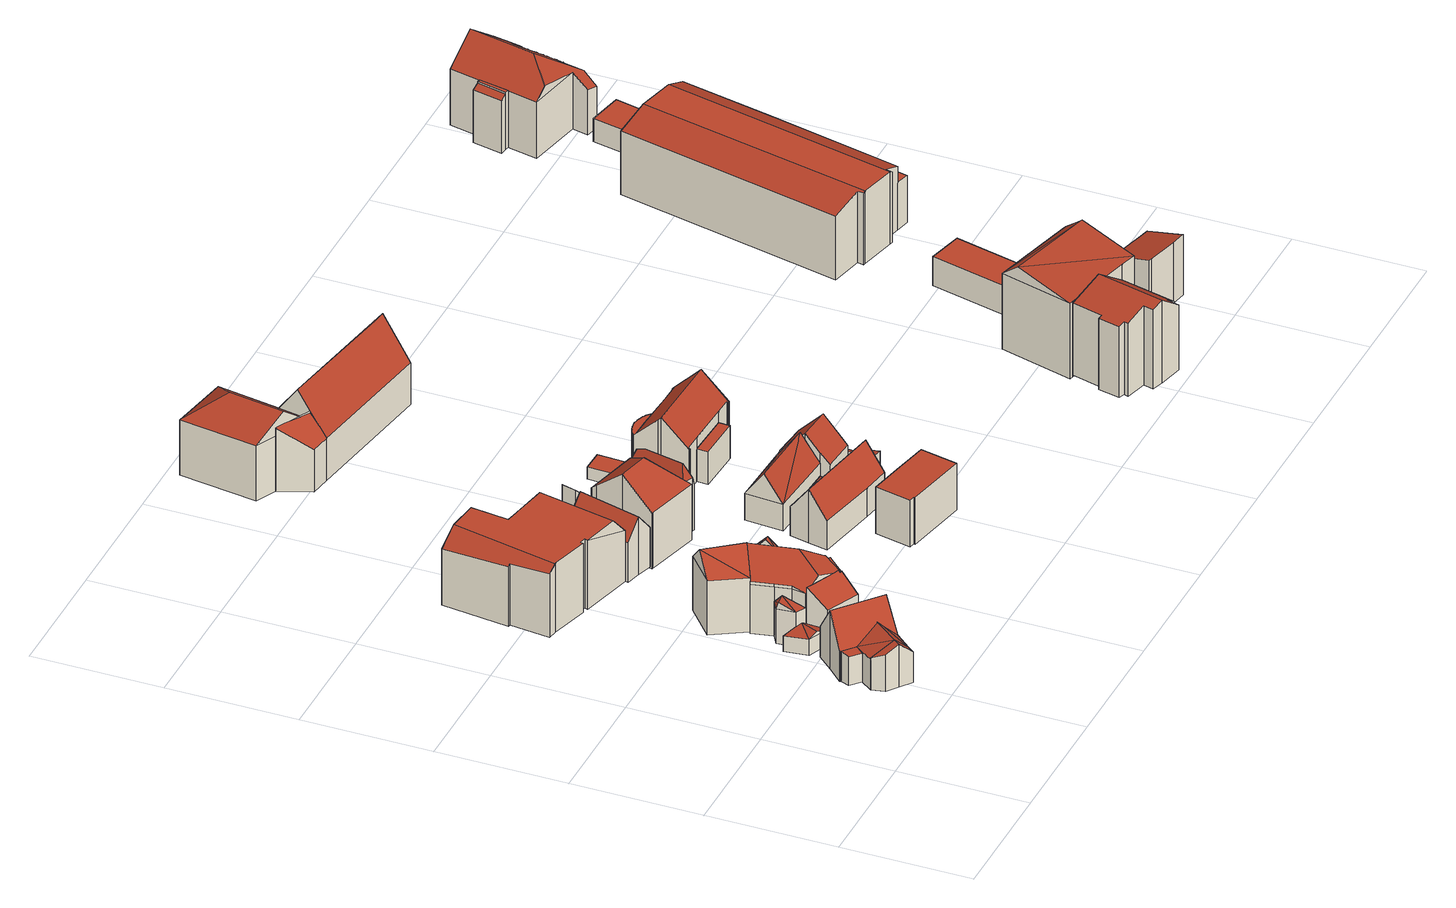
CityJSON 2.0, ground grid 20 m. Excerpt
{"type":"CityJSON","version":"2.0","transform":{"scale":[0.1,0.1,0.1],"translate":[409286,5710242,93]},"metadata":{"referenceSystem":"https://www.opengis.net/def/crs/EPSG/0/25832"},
"CityObjects":{
"building1":{"type":"Building","attributes":{"Gemeindeschluessel":"05978036","Geometrietyp2DReferenz":"3000","function":"31001_1000"},"children":["building1-1","building1-2","building1-3","building1-4"]},
"building1-1":{"type":"BuildingPart","attributes":{"roofType":"3100","measuredHeight":7.05},"parents":["building1"],"geometry":[{"type":"MultiSurface","lod":"2","boundaries":[[[0,1,2,3]],[[1,4,5,2]],[[4,6,7,5]],[[6,8,7]],[[9,6,4,1]],[[1,0,10,11,10,9]],[[12,3,2,5,7,13,12,14]],[[3,12,10,0]],[[10,12,14,11]],[[9,8,6]],[[13,7,8,15]],[[15,8,9]],[[13,15,10,12]],[[10,15,9]]],"semantics":{"surfaces":[{"type":"WallSurface"},{"type":"RoofSurface"},{"type":"GroundSurface"},{"type":"ClosureSurface"}],"values":[0,0,0,0,1,1,2,0,3,0,3,3,3,3]}}]},
"building1-2":{"type":"BuildingPart","attributes":{"roofType":"5000","measuredHeight":7.05},"parents":["building1"],"geometry":[{"type":"MultiSurface","lod":"2","boundaries":[[[8,16,17,7]],[[16,18,17]],[[11,19,20,21]],[[20,9,21]],[[16,8,9,20]],[[21,10,11]],[[10,21,9]],[[22,14,12,13,7,17]],[[14,22,20,19,11]],[[10,12,14,11]],[[7,13,15,8]],[[13,12,10,15]],[[20,18,16]],[[22,17,18,20]],[[15,9,8]],[[10,9,15]]],"semantics":{"surfaces":[{"type":"WallSurface"},{"type":"RoofSurface"},{"type":"GroundSurface"},{"type":"ClosureSurface"}],"values":[0,0,1,1,1,1,1,2,3,3,3,3,0,3,3,3]}}]},
"building1-3":{"type":"BuildingPart","attributes":{"roofType":"3100","measuredHeight":9.72},"parents":["building1"],"geometry":[{"type":"MultiSurface","lod":"2","boundaries":[[[23,11,14,24]],[[25,26,27,28]],[[25,29,30,26]],[[29,31,32,30]],[[31,23,24,32]],[[25,28,19,11,23]],[[23,31,29,25]],[[24,14,22,27,26,30,32]],[[20,19,28]],[[22,14,11,19,20]],[[28,27,22,20]]],"semantics":{"surfaces":[{"type":"WallSurface"},{"type":"RoofSurface"},{"type":"GroundSurface"},{"type":"ClosureSurface"}],"values":[0,0,0,0,0,1,1,2,0,3,3]}}]},
"building1-4":{"type":"BuildingPart","attributes":{"roofType":"2100","measuredHeight":5},"parents":["building1"],"geometry":[{"type":"MultiSurface","lod":"2","boundaries":[[[33,34,35,36]],[[34,28,27,35]],[[18,33,36,17]],[[18,20,28,34,33]],[[36,35,27,22,17]],[[27,28,20,22]],[[18,17,22,20]]],"semantics":{"surfaces":[{"type":"WallSurface"},{"type":"RoofSurface"},{"type":"GroundSurface"},{"type":"ClosureSurface"}],"values":[0,0,0,1,2,3,3]}}]},
"building2":{"type":"Building","attributes":{"Gemeindeschluessel":"05978036","Geometrietyp2DReferenz":"3000","function":"31001_9998","roofType":"5000","measuredHeight":3.17},"geometry":[{"type":"MultiSurface","lod":"2","boundaries":[[[37,38,39,40]],[[38,41,42,39]],[[41,43,44,42]],[[43,45,46,44]],[[45,37,40,46]],[[37,41,38]],[[47,41,37]],[[41,47,48]],[[47,43,48]],[[43,47,45]],[[37,45,47]],[[43,41,48]],[[40,39,42,44,46]]],"semantics":{"surfaces":[{"type":"WallSurface"},{"type":"RoofSurface"},{"type":"GroundSurface"}],"values":[0,0,0,0,0,1,1,1,1,1,0,0,2]}}]},
"building3":{"type":"Building","attributes":{"Gemeindeschluessel":"05978036","Geometrietyp2DReferenz":"3000","function":"31001_1000"},"children":["building3-1","building3-2","building3-3","building3-4","building3-5"]},
"building3-1":{"type":"BuildingPart","attributes":{"roofType":"5000","measuredHeight":6.87},"parents":["building3"],"geometry":[{"type":"MultiSurface","lod":"2","boundaries":[[[49,50,51,52]],[[53,54,55,56]],[[54,49,52,55]],[[50,57,58]],[[57,50,49]],[[58,53,59]],[[58,54,53]],[[54,58,57]],[[49,54,57]],[[52,51,60,56,55]],[[60,51,50,59]],[[56,60,59,53]],[[59,50,58]]],"semantics":{"surfaces":[{"type":"WallSurface"},{"type":"RoofSurface"},{"type":"GroundSurface"},{"type":"ClosureSurface"}],"values":[0,0,0,1,1,1,1,1,0,2,3,3,3]}}]},
"building3-2":{"type":"BuildingPart","attributes":{"roofType":"5000","measuredHeight":9.55},"parents":["building3"],"geometry":[{"type":"MultiSurface","lod":"2","boundaries":[[[61,62,63,64]],[[65,66,67,68]],[[66,61,64,67]],[[61,69,70,71,62]],[[69,66,65,72,73,70]],[[61,66,69]],[[64,63,74,68,67]],[[74,63,62,75,76]],[[76,75,73]],[[65,68,74,76,72]],[[72,76,73]],[[71,75,62]],[[73,75,71,70]]],"semantics":{"surfaces":[{"type":"WallSurface"},{"type":"RoofSurface"},{"type":"GroundSurface"},{"type":"ClosureSurface"}],"values":[0,0,0,1,1,0,2,3,3,3,3,0,3]}}]},
"building3-3":{"type":"BuildingPart","attributes":{"roofType":"2100","measuredHeight":8.99},"parents":["building3"],"geometry":[{"type":"MultiSurface","lod":"2","boundaries":[[[77,78,79,80,81]],[[78,82,83,79]],[[82,84,85,86,83]],[[87,88,89,90,84,82,78,77]],[[80,79,83,86,91,92]],[[93,89,88]],[[90,85,84]],[[94,91,86,85]],[[94,85,90,89,93]],[[87,95,94,93,88]],[[95,92,91,94]],[[81,95,87,77]],[[81,80,92,95]]],"semantics":{"surfaces":[{"type":"WallSurface"},{"type":"RoofSurface"},{"type":"GroundSurface"},{"type":"ClosureSurface"}],"values":[0,0,0,1,2,0,0,3,3,0,3,0,3]}}]},
"building3-4":{"type":"BuildingPart","attributes":{"roofType":"5000","measuredHeight":12.26},"parents":["building3"],"geometry":[{"type":"MultiSurface","lod":"2","boundaries":[[[85,96,53,56,86]],[[97,98,99,51,50]],[[98,100,101,99]],[[100,102,103,101]],[[104,105,106,107]],[[105,108,65,68,106]],[[109,81,80,63,62]],[[110,111,112,113,89,93,114,115]],[[116,117,118,119,112,111,120,121,122]],[[96,85,90,113,112,119,123,124,125]],[[96,125,126]],[[126,125,124,97]],[[97,124,123,98]],[[98,123,119,118,100]],[[104,116,122,105]],[[105,122,121,108]],[[100,118,117,102]],[[81,115,114,95]],[[109,110,115,81]],[[95,114,93,94]],[[92,91,86,56,60,51,99,101,103,107,106,68,74,63,80]],[[91,92,95,94]],[[86,91,94,85]],[[59,53,96,126]],[[59,60,56,53]],[[50,58,59,126,97]],[[50,51,60,59]],[[50,59,58]],[[107,103,102,104]],[[72,65,108]],[[74,68,65,72,76]],[[62,75,71,109]],[[63,74,76,75,62]],[[92,80,81,95]],[[72,108,121,120,73]],[[76,72,73]],[[71,70,73,120,111,110,109]],[[76,73,75]],[[75,73,70,71]],[[102,117,116,104]],[[89,113,90]],[[94,93,89,90,85]]],"semantics":{"surfaces":[{"type":"WallSurface"},{"type":"RoofSurface"},{"type":"GroundSurface"},{"type":"ClosureSurface"}],"values":[0,0,0,0,0,0,0,1,1,1,0,0,0,0,0,0,0,0,0,0,2,3,3,0,3,0,3,3,3,0,3,0,3,3,0,3,0,3,3,3,0,3]}}]},
"building3-5":{"type":"BuildingPart","attributes":{"roofType":"3100","measuredHeight":10.6},"parents":["building3"],"geometry":[{"type":"MultiSurface","lod":"2","boundaries":[[[127,128,129,103,102,117]],[[128,130,131,129]],[[130,132,116,104,107,131]],[[130,128,133]],[[127,132,134]],[[128,134,133]],[[134,128,127]],[[132,133,134]],[[133,132,130]],[[103,129,131,107]],[[117,116,132,127]],[[102,103,107,104]],[[102,104,116,117]]],"semantics":{"surfaces":[{"type":"WallSurface"},{"type":"RoofSurface"},{"type":"GroundSurface"},{"type":"ClosureSurface"}],"values":[0,0,0,0,0,1,1,1,1,2,0,3,3]}}]},
"building4":{"type":"Building","attributes":{"Gemeindeschluessel":"05978036","Geometrietyp2DReferenz":"3000","function":"31001_1000","roofType":"3100","measuredHeight":12.05},"geometry":[{"type":"MultiSurface","lod":"2","boundaries":[[[135,136,137,138]],[[136,139,140,137]],[[139,141,142,140]],[[141,135,138,142]],[[139,136,143]],[[135,141,144]],[[135,143,136]],[[143,135,144]],[[144,139,143]],[[139,144,141]],[[138,137,140,142]]],"semantics":{"surfaces":[{"type":"WallSurface"},{"type":"RoofSurface"},{"type":"GroundSurface"}],"values":[0,0,0,0,0,0,1,1,1,1,2]}}]},
"building5":{"type":"Building","attributes":{"Gemeindeschluessel":"05978036","Geometrietyp2DReferenz":"3000","function":"31001_1000","roofType":"5000","measuredHeight":11.48},"geometry":[{"type":"MultiSurface","lod":"2","boundaries":[[[145,146,147,148]],[[146,149,150,147]],[[149,151,152,150]],[[151,153,154,152]],[[153,155,156,154]],[[155,157,158,156]],[[157,159,160,158]],[[159,161,162,160]],[[161,163,164,162]],[[163,165,166,164]],[[165,167,168,166]],[[167,169,170,168]],[[169,171,172,170]],[[171,145,148,172]],[[161,159,173,174]],[[175,176,151,149,146,145]],[[155,153,176,175,171,169,167,165,163,174,173,157]],[[153,151,176]],[[159,157,173]],[[163,161,174]],[[145,171,175]],[[148,147,150,152,154,156,158,160,162,164,166,168,170,172]]],"semantics":{"surfaces":[{"type":"WallSurface"},{"type":"RoofSurface"},{"type":"GroundSurface"}],"values":[0,0,0,0,0,0,0,0,0,0,0,0,0,0,1,1,1,0,0,0,0,2]}}]},
"building6":{"type":"Building","attributes":{"Gemeindeschluessel":"05978036","Geometrietyp2DReferenz":"3000","function":"31001_1000","roofType":"3100","measuredHeight":9.56},"geometry":[{"type":"MultiSurface","lod":"2","boundaries":[[[177,178,179,180]],[[178,181,182,179]],[[181,183,184,182]],[[183,185,186,184]],[[185,187,188,186]],[[187,189,190,188]],[[189,191,192,190]],[[191,193,194,192]],[[193,195,196,194]],[[195,197,198,196]],[[197,199,200,198]],[[199,201,202,200]],[[201,203,204,202]],[[203,177,180,204]],[[199,197,195,193,191,189]],[[189,187,185,183,181,178,177,203,201,199]],[[180,179,182,184,186,188,190,192,194,196,198,200,202,204]]],"semantics":{"surfaces":[{"type":"WallSurface"},{"type":"RoofSurface"},{"type":"GroundSurface"}],"values":[0,0,0,0,0,0,0,0,0,0,0,0,0,0,1,1,2]}}]},
"building7":{"type":"Building","attributes":{"Gemeindeschluessel":"05978036","Geometrietyp2DReferenz":"3000","function":"31001_3010"},"children":["building7-1","building7-2"]},
"building7-1":{"type":"BuildingPart","attributes":{"roofType":"5000","measuredHeight":11.21},"parents":["building7"],"geometry":[{"type":"MultiSurface","lod":"2","boundaries":[[[205,206,207,208]],[[206,209,210,207]],[[209,211,212,210]],[[211,213,214,212]],[[213,215,216,214]],[[217,218,219,220]],[[218,205,208,219]],[[215,213,221]],[[213,211,209,206,205,222,221]],[[205,218,223,222]],[[218,217,223]],[[217,215,221,222,223]],[[208,207,210,212,214,216,220,219]],[[220,216,215,217]]],"semantics":{"surfaces":[{"type":"WallSurface"},{"type":"RoofSurface"},{"type":"GroundSurface"},{"type":"ClosureSurface"}],"values":[0,0,0,0,0,0,0,1,1,1,1,1,2,3]}}]},
"building7-2":{"type":"BuildingPart","attributes":{"roofType":"5000","measuredHeight":13.58},"parents":["building7"],"geometry":[{"type":"MultiSurface","lod":"2","boundaries":[[[224,225,226,227]],[[225,228,229,226]],[[228,230,231,229]],[[230,232,217,220,231]],[[233,234,235,216,215]],[[234,236,237,235]],[[236,238,239,237]],[[238,224,227,239]],[[234,233,232,240]],[[232,230,228,225,224,240]],[[224,238,236,234,240]],[[227,226,229,231,220,216,235,237,239]],[[215,217,232,233]],[[215,216,220,217]]],"semantics":{"surfaces":[{"type":"WallSurface"},{"type":"RoofSurface"},{"type":"GroundSurface"},{"type":"ClosureSurface"}],"values":[0,0,0,0,0,0,0,0,1,1,1,2,0,3]}}]},
"building8":{"type":"Building","attributes":{"Gemeindeschluessel":"05978036","Geometrietyp2DReferenz":"3000","function":"31001_1000","roofType":"3100","measuredHeight":8.73},"geometry":[{"type":"MultiSurface","lod":"2","boundaries":[[[241,242,243,244]],[[242,245,246,243]],[[245,247,248,246]],[[247,249,250,248]],[[249,251,252,250]],[[251,253,254,252]],[[253,255,256,254]],[[255,257,258,256]],[[257,259,260,258]],[[259,241,244,260]],[[255,253,251,249,247,245,242]],[[242,241,259,257,255]],[[244,243,246,248,250,252,254,256,258,260]]],"semantics":{"surfaces":[{"type":"WallSurface"},{"type":"RoofSurface"},{"type":"GroundSurface"}],"values":[0,0,0,0,0,0,0,0,0,0,1,1,2]}}]},
"building9":{"type":"Building","attributes":{"Gemeindeschluessel":"05978036","Geometrietyp2DReferenz":"3000","function":"31001_1000","roofType":"1000","measuredHeight":7.71},"geometry":[{"type":"MultiSurface","lod":"2","boundaries":[[[261,262,263,264]],[[262,265,266,263]],[[265,267,268,266]],[[267,269,270,268]],[[269,271,272,270]],[[271,273,274,272]],[[273,275,276,274]],[[275,261,264,276]],[[275,273,271,269,267,265,262,261]],[[264,263,266,268,270,272,274,276]]],"semantics":{"surfaces":[{"type":"WallSurface"},{"type":"RoofSurface"},{"type":"GroundSurface"}],"values":[0,0,0,0,0,0,0,0,1,2]}}]},
"building10":{"type":"Building","attributes":{"Gemeindeschluessel":"05978036","Geometrietyp2DReferenz":"3000","function":"31001_9998","roofType":"1000","measuredHeight":2.31},"geometry":[{"type":"MultiSurface","lod":"2","boundaries":[[[277,278,279,280]],[[278,281,282,279]],[[281,283,284,282]],[[283,285,286,284]],[[285,287,288,286]],[[287,277,280,288]],[[287,285,283,281,278,277]],[[280,279,282,284,286,288]]],"semantics":{"surfaces":[{"type":"WallSurface"},{"type":"RoofSurface"},{"type":"GroundSurface"}],"values":[0,0,0,0,0,0,1,2]}}]},
"building11":{"type":"Building","attributes":{"Gemeindeschluessel":"05978036","Geometrietyp2DReferenz":"3000","function":"31001_1000"},"children":["building11-1","building11-2"]},
"building11-1":{"type":"BuildingPart","attributes":{"roofType":"3100","measuredHeight":8.58},"parents":["building11"],"geometry":[{"type":"MultiSurface","lod":"2","boundaries":[[[289,290,291,286,288]],[[292,293,294,295,296]],[[293,297,298,294]],[[297,299,300,298]],[[299,301,302,300]],[[301,289,288,302]],[[297,293,292,303,304,305]],[[305,290,289,301,299,297]],[[288,286,306,295,294,298,300,302]],[[307,291,290,305]],[[306,286,291,308]],[[308,291,307]],[[292,296,303]],[[304,307,305]],[[306,308,296,295]],[[296,308,307,304,303]]],"semantics":{"surfaces":[{"type":"WallSurface"},{"type":"RoofSurface"},{"type":"GroundSurface"},{"type":"ClosureSurface"}],"values":[0,0,0,0,0,0,1,1,2,0,3,3,0,0,3,3]}}]},
"building11-2":{"type":"BuildingPart","attributes":{"roofType":"3100","measuredHeight":8.53},"parents":["building11"],"geometry":[{"type":"MultiSurface","lod":"2","boundaries":[[[309,296,295,310]],[[291,311,312,286]],[[311,309,310,312]],[[309,311,313]],[[296,313,314,303]],[[313,296,309]],[[311,314,313]],[[314,311,291,307,304]],[[310,295,306,286,312]],[[286,306,308,291]],[[306,295,296,308]],[[303,314,304]],[[308,307,291]],[[296,303,304,307,308]]],"semantics":{"surfaces":[{"type":"WallSurface"},{"type":"RoofSurface"},{"type":"GroundSurface"},{"type":"ClosureSurface"}],"values":[0,0,0,0,1,1,1,1,2,3,3,0,3,3]}}]},
"building12":{"type":"Building","attributes":{"Gemeindeschluessel":"05978036","Geometrietyp2DReferenz":"3000","function":"31001_2460","roofType":"5000","measuredHeight":2.93},"geometry":[{"type":"MultiSurface","lod":"2","boundaries":[[[315,316,317,272]],[[316,318,319,317]],[[318,320,274,319]],[[320,315,272,274]],[[321,320,318]],[[322,321,318,316]],[[322,316,315]],[[321,322,315,320]],[[272,317,319,274]]],"semantics":{"surfaces":[{"type":"WallSurface"},{"type":"RoofSurface"},{"type":"GroundSurface"}],"values":[0,0,0,0,1,1,0,1,2]}}]},
"building13":{"type":"Building","attributes":{"Gemeindeschluessel":"05978036","Geometrietyp2DReferenz":"3000","function":"31001_2460","roofType":"1000","measuredHeight":2.05},"geometry":[{"type":"MultiSurface","lod":"2","boundaries":[[[323,324,325,326]],[[324,327,328,325]],[[327,329,330,328]],[[329,331,332,330]],[[331,323,326,332]],[[331,329,327,324,323]],[[326,325,328,330,332]]],"semantics":{"surfaces":[{"type":"WallSurface"},{"type":"RoofSurface"},{"type":"GroundSurface"}],"values":[0,0,0,0,0,1,2]}}]},
"building14":{"type":"Building","attributes":{"name":"Hellweg- Museum","Gemeindeschluessel":"05978036","Geometrietyp2DReferenz":"3000","function":"31001_3034"},"children":["building14-1","building14-2","building14-3","building14-4"]},
"building14-1":{"type":"BuildingPart","attributes":{"roofType":"3100","measuredHeight":13.25},"parents":["building14"],"geometry":[{"type":"MultiSurface","lod":"2","boundaries":[[[333,334,335,336]],[[334,337,338,335]],[[334,333,339]],[[333,340,341,342,339]],[[337,334,339,342,343]],[[344,345,336,335,338,346]],[[336,345,347,348,340,333]],[[345,344,348,347]],[[344,346,349,340,348]],[[346,338,337,349]],[[350,343,342,341]],[[349,350,341,340]],[[337,343,350,349]]],"semantics":{"surfaces":[{"type":"WallSurface"},{"type":"RoofSurface"},{"type":"GroundSurface"},{"type":"ClosureSurface"}],"values":[0,0,0,1,1,2,0,3,3,3,0,3,3]}}]},
"building14-2":{"type":"BuildingPart","attributes":{"roofType":"5000","measuredHeight":12.54},"parents":["building14"],"geometry":[{"type":"MultiSurface","lod":"2","boundaries":[[[351,352,353,354]],[[352,355,356,353]],[[355,352,357]],[[352,351,358,357]],[[350,341,355,357,358,359]],[[354,353,356,360,344,346,361]],[[360,356,355,341,340,348,362]],[[346,344,348,340,349]],[[349,340,341,350]],[[348,344,360,362]],[[354,361,363,351]],[[361,346,349,350,363]],[[358,351,363,364,359]],[[359,364,363,350]]],"semantics":{"surfaces":[{"type":"WallSurface"},{"type":"RoofSurface"},{"type":"GroundSurface"},{"type":"ClosureSurface"}],"values":[0,0,1,1,1,2,0,3,3,3,0,3,0,3]}}]},
"building14-3":{"type":"BuildingPart","attributes":{"roofType":"2100","measuredHeight":10.51},"parents":["building14"],"geometry":[{"type":"MultiSurface","lod":"2","boundaries":[[[365,364,363,361,366]],[[337,365,366,338]],[[337,343,359,364,365]],[[366,361,346,338]],[[350,359,343]],[[346,361,363,350,349]],[[350,363,364,359]],[[346,349,337,338]],[[337,349,350,343]]],"semantics":{"surfaces":[{"type":"WallSurface"},{"type":"RoofSurface"},{"type":"GroundSurface"},{"type":"ClosureSurface"}],"values":[0,0,1,2,0,3,3,3,3]}}]},
"building14-4":{"type":"BuildingPart","attributes":{"roofType":"1000","measuredHeight":3.15},"parents":["building14"],"geometry":[{"type":"MultiSurface","lod":"2","boundaries":[[[362,367,368,360]],[[367,347,345,368]],[[348,347,367,362]],[[360,368,345,344]],[[344,345,347,348]],[[360,344,348,362]]],"semantics":{"surfaces":[{"type":"WallSurface"},{"type":"RoofSurface"},{"type":"GroundSurface"},{"type":"ClosureSurface"}],"values":[0,0,1,2,3,3]}}]},
"building15":{"type":"Building","attributes":{"Gemeindeschluessel":"05978036","Geometrietyp2DReferenz":"3000","function":"31001_9998","roofType":"2100","measuredHeight":3.73},"geometry":[{"type":"MultiSurface","lod":"2","boundaries":[[[369,370,371,372]],[[370,373,374,371]],[[373,375,376,374]],[[375,377,378,376]],[[377,369,372,378]],[[377,375,373,370,369]],[[372,371,374,376,378]]],"semantics":{"surfaces":[{"type":"WallSurface"},{"type":"RoofSurface"},{"type":"GroundSurface"}],"values":[0,0,0,0,0,1,2]}}]},
"building16":{"type":"Building","attributes":{"Gemeindeschluessel":"05978036","Geometrietyp2DReferenz":"3000","function":"31001_1000"},"children":["building16-1","building16-2","building16-3"]},
"building16-1":{"type":"BuildingPart","attributes":{"roofType":"1000","measuredHeight":5.37},"parents":["building16"],"geometry":[{"type":"MultiSurface","lod":"2","boundaries":[[[379,380,381,382]],[[380,383,384,381]],[[383,385,386,384]],[[383,380,379,385]],[[386,382,381,384]],[[382,386,385,379]]],"semantics":{"surfaces":[{"type":"WallSurface"},{"type":"RoofSurface"},{"type":"GroundSurface"},{"type":"ClosureSurface"}],"values":[0,0,0,1,2,3]}}]},
"building16-2":{"type":"BuildingPart","attributes":{"roofType":"1000","measuredHeight":4.4},"parents":["building16"],"geometry":[{"type":"MultiSurface","lod":"2","boundaries":[[[387,388,389,390]],[[388,391,392,389]],[[391,393,394,392]],[[393,395,396,394]],[[395,397,398,396]],[[397,399,400,398]],[[399,401,402,400]],[[401,403,404,402]],[[403,405,406,404]],[[405,407,408,406]],[[407,409,410,408]],[[409,411,412,410]],[[411,413,414,412]],[[413,415,416,414]],[[415,417,418,416]],[[417,419,420,418]],[[419,421,422,420]],[[421,423,424,422]],[[423,425,426,424]],[[425,427,428,426]],[[427,429,430,428]],[[429,431,432,430]],[[431,433,434,432]],[[433,435,436,434]],[[435,437,438,436]],[[437,439,440,438]],[[439,441,442,440]],[[441,443,444,442]],[[443,445,446,444]],[[445,447,448,446]],[[447,449,450,448]],[[449,451,452,450]],[[451,453,454,452]],[[453,455,456,454]],[[455,457,458,456]],[[457,459,460,458]],[[457,455,453,451,449,447,445,443,441,439,437,435,433,431,429,427,425,423,421,419,417,415,413,411,409,407,405,403,401,399,397,395,393,391,388,387,459]],[[460,390,389,392,394,396,398,400,402,404,406,408,410,412,414,416,418,420,422,424,426,428,430,432,434,436,438,440,442,444,446,448,450,452,454,456,458]],[[390,460,459,387]]],"semantics":{"surfaces":[{"type":"WallSurface"},{"type":"RoofSurface"},{"type":"GroundSurface"},{"type":"ClosureSurface"}],"values":[0,0,0,0,0,0,0,0,0,0,0,0,0,0,0,0,0,0,0,0,0,0,0,0,0,0,0,0,0,0,0,0,0,0,0,0,1,2,3]}}]},
"building16-3":{"type":"BuildingPart","attributes":{"roofType":"3100","measuredHeight":11.19},"parents":["building16"],"geometry":[{"type":"MultiSurface","lod":"2","boundaries":[[[461,462,379,382,463]],[[464,465,466,386,385]],[[465,467,468,466]],[[467,469,470,468]],[[469,471,472,470]],[[471,473,474,472]],[[473,475,476,474]],[[475,477,478,476]],[[477,479,480,478]],[[479,481,387,390,480]],[[482,483,484,460,459]],[[483,485,486,484]],[[485,487,488,486]],[[487,489,490,488]],[[489,491,492,490]],[[491,493,494,492]],[[493,461,463,494]],[[489,487,485,483,482,481,479,477,475,473,471]],[[471,469,467,465,464,462,461,493,491,489]],[[463,382,386,466,468,470,472,474,476,478,480,390,460,484,486,488,490,492,494]],[[464,385,379,462]],[[385,386,382,379]],[[459,387,481,482]],[[459,460,390,387]]],"semantics":{"surfaces":[{"type":"WallSurface"},{"type":"RoofSurface"},{"type":"GroundSurface"},{"type":"ClosureSurface"}],"values":[0,0,0,0,0,0,0,0,0,0,0,0,0,0,0,0,0,1,1,2,0,3,0,3]}}]},
"building17":{"type":"Building","attributes":{"Gemeindeschluessel":"05978036","Geometrietyp2DReferenz":"3000","function":"31001_9998","roofType":"2100","measuredHeight":3.9},"geometry":[{"type":"MultiSurface","lod":"2","boundaries":[[[495,496,497,498]],[[496,499,500,497]],[[499,501,502,500]],[[501,503,504,502]],[[503,495,498,504]],[[503,501,499,496,495]],[[498,497,500,502,504]]],"semantics":{"surfaces":[{"type":"WallSurface"},{"type":"RoofSurface"},{"type":"GroundSurface"}],"values":[0,0,0,0,0,1,2]}}]},
"building18":{"type":"Building","attributes":{"Gemeindeschluessel":"05978036","Geometrietyp2DReferenz":"3000","function":"31001_1000","roofType":"3100","measuredHeight":13.62},"geometry":[{"type":"MultiSurface","lod":"2","boundaries":[[[505,506,507,508]],[[506,509,510,507]],[[509,511,512,510]],[[511,513,514,512]],[[513,515,516,514]],[[515,517,518,516]],[[517,519,520,518]],[[519,521,522,520]],[[521,523,524,522]],[[523,525,526,524]],[[525,527,528,526]],[[527,529,530,528]],[[529,531,532,530]],[[531,533,534,532]],[[533,505,508,534]],[[529,527,525,523,521,519,517]],[[517,515,513,511,509,506,505,533,531,529]],[[508,507,510,512,514,516,518,520,522,524,526,528,530,532,534]]],"semantics":{"surfaces":[{"type":"WallSurface"},{"type":"RoofSurface"},{"type":"GroundSurface"}],"values":[0,0,0,0,0,0,0,0,0,0,0,0,0,0,0,1,1,2]}}]},
"building19":{"type":"Building","attributes":{"Gemeindeschluessel":"05978036","Geometrietyp2DReferenz":"3000","function":"31001_1100","roofType":"3100","measuredHeight":14.7},"geometry":[{"type":"MultiSurface","lod":"2","boundaries":[[[535,536,537,538]],[[536,539,540,537]],[[539,541,542,540]],[[541,543,544,542]],[[543,545,546,544]],[[545,547,548,546]],[[547,549,550,548]],[[549,551,552,550]],[[551,535,538,552]],[[551,553,554,539,536,535]],[[553,551,555]],[[555,543,553]],[[543,555,549,547,545]],[[541,554,553,543]],[[539,554,541]],[[555,551,549]],[[538,537,540,542,544,546,548,550,552]]],"semantics":{"surfaces":[{"type":"WallSurface"},{"type":"RoofSurface"},{"type":"GroundSurface"}],"values":[0,0,0,0,0,0,0,0,0,1,1,1,1,0,0,0,2]}}]},
"building20":{"type":"Building","attributes":{"Gemeindeschluessel":"05978036","Geometrietyp2DReferenz":"3000","function":"31001_2460","roofType":"2100","measuredHeight":3.13},"geometry":[{"type":"MultiSurface","lod":"2","boundaries":[[[556,557,558,559]],[[557,560,561,558]],[[560,562,563,561]],[[562,564,565,563]],[[564,566,567,565]],[[566,556,559,567]],[[566,564,562,560,557,556]],[[559,558,561,563,565,567]]],"semantics":{"surfaces":[{"type":"WallSurface"},{"type":"RoofSurface"},{"type":"GroundSurface"}],"values":[0,0,0,0,0,0,1,2]}}]},
"building21":{"type":"Building","attributes":{"Gemeindeschluessel":"05978036","Geometrietyp2DReferenz":"3000","function":"31001_1000","roofType":"5000","measuredHeight":4.69},"geometry":[{"type":"MultiSurface","lod":"2","boundaries":[[[568,569,570,571]],[[569,572,573,570]],[[572,574,575,573]],[[574,568,571,575]],[[576,574,572]],[[577,576,572,569]],[[577,569,568]],[[576,577,568,574]],[[571,570,573,575]]],"semantics":{"surfaces":[{"type":"WallSurface"},{"type":"RoofSurface"},{"type":"GroundSurface"}],"values":[0,0,0,0,1,1,1,1,2]}}]},
"building22":{"type":"Building","attributes":{"Gemeindeschluessel":"05978036","Geometrietyp2DReferenz":"3000","function":"31001_1000","roofType":"1000","measuredHeight":2.33},"geometry":[{"type":"MultiSurface","lod":"2","boundaries":[[[578,579,580,561]],[[579,581,582,580]],[[581,583,584,582]],[[583,585,586,584]],[[585,562,563,586]],[[562,578,561,563]],[[562,585,583,581,579,578]],[[561,580,582,584,586,563]]],"semantics":{"surfaces":[{"type":"WallSurface"},{"type":"RoofSurface"},{"type":"GroundSurface"}],"values":[0,0,0,0,0,0,1,2]}}]},
"building23":{"type":"Building","attributes":{"Gemeindeschluessel":"05978036","Geometrietyp2DReferenz":"3000","function":"31001_1000","roofType":"2100","measuredHeight":10.1},"geometry":[{"type":"MultiSurface","lod":"2","boundaries":[[[587,588,565,589]],[[588,590,563,565]],[[590,591,586,563]],[[591,592,584,586]],[[592,593,594,584]],[[593,595,596,594]],[[595,597,598,596]],[[597,599,600,598]],[[599,587,589,600]],[[599,597,595,593,592,591,590,588,587]],[[589,565,563,586,584,594,596,598,600]]],"semantics":{"surfaces":[{"type":"WallSurface"},{"type":"RoofSurface"},{"type":"GroundSurface"}],"values":[0,0,0,0,0,0,0,0,0,1,2]}}]},
"building24":{"type":"Building","attributes":{"Gemeindeschluessel":"05978036","Geometrietyp2DReferenz":"3000","function":"31001_2460","roofType":"1000","measuredHeight":4.79},"geometry":[{"type":"MultiSurface","lod":"2","boundaries":[[[601,602,603,604]],[[602,605,606,603]],[[605,607,608,606]],[[607,601,604,608]],[[607,605,602,601]],[[604,603,606,608]]],"semantics":{"surfaces":[{"type":"WallSurface"},{"type":"RoofSurface"},{"type":"GroundSurface"}],"values":[0,0,0,0,1,2]}}]},
"building25":{"type":"Building","attributes":{"Gemeindeschluessel":"05978036","Geometrietyp2DReferenz":"3000","function":"31001_9998","roofType":"1000","measuredHeight":2.48},"geometry":[{"type":"MultiSurface","lod":"2","boundaries":[[[583,581,609,610]],[[581,579,611,609]],[[579,612,613,611]],[[612,614,615,613]],[[614,616,617,615]],[[616,618,619,617]],[[618,620,621,619]],[[620,622,623,621]],[[622,583,610,623]],[[622,620,618,616,614,612,579,581,583]],[[610,609,611,613,615,617,619,621,623]]],"semantics":{"surfaces":[{"type":"WallSurface"},{"type":"RoofSurface"},{"type":"GroundSurface"}],"values":[0,0,0,0,0,0,0,0,0,1,2]}}]},
"building26":{"type":"Building","attributes":{"Gemeindeschluessel":"05978036","Geometrietyp2DReferenz":"3000","function":"31001_2000"},"children":["building26-1","building26-2"]},
"building26-1":{"type":"BuildingPart","attributes":{"roofType":"1000","measuredHeight":7.72},"parents":["building26"],"geometry":[{"type":"MultiSurface","lod":"2","boundaries":[[[624,625,626,627]],[[625,628,629,626]],[[630,624,627,631]],[[630,628,625,624]],[[627,626,629,631]],[[631,629,628,630]]],"semantics":{"surfaces":[{"type":"WallSurface"},{"type":"RoofSurface"},{"type":"GroundSurface"},{"type":"ClosureSurface"}],"values":[0,0,0,1,2,3]}}]},
"building26-2":{"type":"BuildingPart","attributes":{"roofType":"9999","measuredHeight":11.93},"parents":["building26"],"geometry":[{"type":"MultiSurface","lod":"2","boundaries":[[[632,633,634,635]],[[633,636,637,634]],[[636,638,639,637]],[[638,640,641,639]],[[640,642,643,641]],[[642,644,645,643]],[[644,646,630,631,645]],[[647,648,649,629,628]],[[648,650,651,649]],[[650,652,653,651]],[[652,654,655,653]],[[654,632,635,655]],[[640,638,636,633,632,654]],[[652,650,648,647,646,644,642]],[[654,652,642,640]],[[635,634,637,639,641,643,645,631,629,649,651,653,655]],[[647,628,630,646]],[[628,629,631,630]]],"semantics":{"surfaces":[{"type":"WallSurface"},{"type":"RoofSurface"},{"type":"GroundSurface"},{"type":"ClosureSurface"}],"values":[0,0,0,0,0,0,0,0,0,0,0,0,1,1,1,2,0,3]}}]},
"building27":{"type":"Building","attributes":{"Gemeindeschluessel":"05978036","Geometrietyp2DReferenz":"3000","function":"31001_2460","roofType":"1000","measuredHeight":3.81},"geometry":[{"type":"MultiSurface","lod":"2","boundaries":[[[656,657,658,659]],[[657,660,661,658]],[[660,662,663,661]],[[662,656,659,663]],[[662,660,657,656]],[[659,658,661,663]]],"semantics":{"surfaces":[{"type":"WallSurface"},{"type":"RoofSurface"},{"type":"GroundSurface"}],"values":[0,0,0,0,1,2]}}]},
"building28":{"type":"Building","attributes":{"Gemeindeschluessel":"05978036","Geometrietyp2DReferenz":"3000","function":"31001_1100"},"children":["building28-1","building28-2","building28-3"]},
"building28-1":{"type":"BuildingPart","attributes":{"roofType":"1000","measuredHeight":9.34},"parents":["building28"],"geometry":[{"type":"MultiSurface","lod":"2","boundaries":[[[664,665,666,667,668,669]],[[670,671,672,673,674,675]],[[671,670,665,664]],[[668,667,674,673]],[[675,666,665,670]],[[675,674,667,666]],[[669,672,671,664]],[[669,668,673,672]]],"semantics":{"surfaces":[{"type":"WallSurface"},{"type":"RoofSurface"},{"type":"GroundSurface"},{"type":"ClosureSurface"}],"values":[0,0,1,2,0,3,0,3]}}]},
"building28-2":{"type":"BuildingPart","attributes":{"roofType":"2100","measuredHeight":9.18},"parents":["building28"],"geometry":[{"type":"MultiSurface","lod":"2","boundaries":[[[676,675,674,677]],[[666,678,679,667]],[[678,676,677,679]],[[678,666,675,676]],[[677,674,667,679]],[[667,674,675,666]]],"semantics":{"surfaces":[{"type":"WallSurface"},{"type":"RoofSurface"},{"type":"GroundSurface"},{"type":"ClosureSurface"}],"values":[0,0,0,1,2,3]}}]},
"building28-3":{"type":"BuildingPart","attributes":{"roofType":"5000","measuredHeight":13.34},"parents":["building28"],"geometry":[{"type":"MultiSurface","lod":"2","boundaries":[[[680,681,682,683]],[[681,684,685,682]],[[684,686,687,685]],[[686,669,668,687]],[[672,688,689,673]],[[688,690,691,689]],[[690,692,693,691]],[[692,694,695,693]],[[694,696,697,695]],[[696,698,699,697]],[[698,700,701,699]],[[700,702,703,701]],[[702,704,705,703]],[[704,706,707,705]],[[706,708,709,707]],[[708,710,711,709]],[[710,712,713,711]],[[712,714,715,713]],[[714,716,717,715]],[[716,718,719,717]],[[718,720,721,719]],[[720,722,723,721]],[[722,724,725,723]],[[724,726,727,725]],[[726,728,729,727]],[[728,730,731,729]],[[730,732,733,731]],[[732,734,735,733]],[[734,736,737,735]],[[736,738,739,737]],[[738,740,741,739]],[[740,742,743,741]],[[742,744,745,743]],[[744,746,747,745]],[[746,748,749,747]],[[748,750,751,749]],[[750,752,753,751]],[[752,754,755,753]],[[754,756,757,755]],[[756,758,759,757]],[[758,760,761,759]],[[760,762,763,761]],[[762,764,765,763]],[[764,766,767,765]],[[766,768,769,767]],[[768,770,769]],[[770,680,683,769]],[[680,771,772,773,684,681]],[[700,698,696,694,692,690,774,772,771,770,768,766,764,762,760,758,756,754,752,750,748,746,744,742,740,738,736,734,732,730,728,726,724,722,720,718,716,714,712,710,708,706,704,702]],[[772,774,688,672,669,686,773]],[[686,684,773]],[[680,770,771]],[[690,688,774]],[[683,682,685,687,668,673,689,691,693,695,697,699,701,703,705,707,709,711,713,715,717,719,721,723,725,727,729,731,733,735,737,739,741,743,745,747,749,751,753,755,757,759,761,763,765,767,769]],[[673,668,669,672]]],"semantics":{"surfaces":[{"type":"WallSurface"},{"type":"RoofSurface"},{"type":"GroundSurface"},{"type":"ClosureSurface"}],"values":[0,0,0,0,0,0,0,0,0,0,0,0,0,0,0,0,0,0,0,0,0,0,0,0,0,0,0,0,0,0,0,0,0,0,0,0,0,0,0,0,0,0,0,0,0,0,0,1,1,1,0,0,0,2,3]}}]}
},
"vertices":[
[105,18,132],[88,31,152],[88,31,82],[105,18,82],[70,44,142],[70,44,82],[66,64,135],[66,64,82],[66,64,132],[96,41,152],[113,28,132],[135,53,132],[113,28,82],[96,41,82],[135,53,82],[96,41,132],
[79,82,132],[79,82,82],[79,82,129],[107,77,132],[88,94,132],[138,94,152],[88,94,82],
[156,79,179],[156,79,82],[91,135,179],[91,135,82],[68,111,82],[68,111,132],[113,159,132],[113,159,82],[177,105,132],[177,105,82],
[64,96,129],[69,109,132],[69,109,82],[64,96,82],
[138,191,112],[139,190,112],[139,190,86],[138,191,86],[138,158,112],[138,158,86],[105,172,112],[105,172,86],[100,208,112],[100,208,86],[132,194,118],[120,166,118],
[120,227,139],[135,236,139],[135,236,82],[120,227,82],[138,191,139],[122,198,139],[122,198,82],[138,191,82],[120,223,151],[137,225,151],[140,212,139],[140,212,82],
[207,160,153],[198,165,156],[198,165,82],[207,160,82],[206,215,150],[216,211,152],[216,211,82],[206,215,82],[211,185,178],[203,186,178],[200,172,163],[205,201,163],[204,190,174],[204,190,82],[200,174,163],[204,190,163],
[197,162,170],[190,135,143],[190,135,82],[197,162,82],[197,162,163],[138,158,143],[138,158,82],[139,190,172],[139,190,163],[139,190,82],[193,163,169],[194,166,172],[186,169,172],[149,185,172],[194,166,82],[193,163,82],[194,166,169],[194,166,163],[193,163,163],
[138,191,163],[135,236,163],[128,269,163],[128,269,82],[196,307,163],[196,307,82],[199,292,163],[199,292,82],[205,262,163],[208,248,163],[208,248,82],[205,262,82],[206,215,163],[198,165,163],[198,165,168],[204,189,184],[177,217,205],[160,181,181],[193,163,168],[197,162,167],[205,262,169],[199,292,169],[196,307,169],[163,288,205],[204,190,184],[206,215,177],[208,248,168],[128,269,168],[135,236,168],[140,212,168],[140,212,163],
[199,292,172],[208,294,172],[208,294,82],[214,263,172],[214,263,82],[205,262,172],[211,278,188],[202,277,188],
[146,362,174],[196,307,174],[196,307,85],[146,362,85],[128,269,174],[128,269,85],[98,320,174],[98,320,85],[162,288,206],[122,341,206],
[8,516,191],[15,578,187],[15,578,86],[8,516,86],[11,578,184],[11,578,86],[23,682,179],[23,682,86],[103,672,200],[103,672,86],[96,614,200],[96,614,86],[116,610,200],[116,610,86],[198,593,170],[198,593,86],[173,473,170],[173,473,86],[91,494,200],[91,494,86],[92,499,200],[92,499,86],[83,501,200],[83,501,86],[82,497,200],[82,497,86],[23,513,200],[23,513,86],[172,599,201],[147,480,201],[21,513,200],[55,678,200],
[236,593,175],[258,586,146],[258,586,85],[236,593,85],[251,556,146],[251,556,85],[250,554,146],[250,554,85],[248,547,146],[248,547,85],[220,456,150],[220,456,85],[197,463,180],[197,463,85],[174,469,150],[174,469,85],[195,562,145],[195,562,85],[195,561,146],[195,561,85],[197,568,146],[197,568,85],[223,561,180],[223,561,85],[233,558,168],[233,558,85],[229,570,176],[229,570,85],
[349,513,166],[344,491,166],[344,491,78],[349,513,78],[349,490,152],[349,490,78],[336,439,152],[336,439,78],[332,440,166],[332,440,78],[316,447,166],[316,447,78],[338,535,166],[349,532,166],[349,532,78],[338,535,78],[326,452,191],[341,514,189],[343,527,184],
[238,505,214],[248,547,178],[248,547,78],[238,505,78],[250,554,172],[250,554,78],[251,556,170],[251,556,78],[338,535,170],[316,447,170],[312,433,170],[312,433,78],[227,455,170],[227,455,78],[226,455,170],[226,455,78],[287,493,214],
[367,255,122],[373,285,162],[373,285,74],[367,255,74],[379,315,122],[379,315,74],[394,312,122],[394,312,74],[394,314,119],[394,314,74],[520,290,121],[520,290,74],[516,270,148],[516,270,74],[514,260,162],[514,260,74],[507,229,121],[507,229,74],[463,236,120],[463,236,74],
[529,131,148],[430,151,148],[430,151,71],[529,131,71],[430,153,148],[430,153,71],[421,155,148],[421,155,71],[433,211,148],[433,211,71],[483,201,148],[483,201,71],[541,189,148],[541,189,71],[529,132,148],[529,132,71],
[468,309,97],[469,316,97],[469,316,74],[468,309,74],[460,317,97],[460,317,74],[460,322,97],[460,322,74],[497,320,97],[497,320,74],[496,305,97],[496,305,74],
[496,305,120],[497,320,135],[497,320,118],[502,382,120],[556,377,120],[556,377,74],[502,382,74],[502,382,118],[553,339,160],[553,339,74],[550,311,131],[550,311,74],[549,301,120],[549,301,74],[502,375,126],[500,348,155],[499,343,160],[499,343,74],[499,343,150],[499,343,118],
[390,387,118],[390,387,74],[386,328,118],[386,328,74],[388,357,159],[500,351,159],
[483,201,74],[489,228,74],[489,228,71],[547,216,74],[547,216,71],[541,189,74],[530,205,101],[486,214,100],
[389,531,99],[392,621,99],[392,621,79],[389,531,79],[425,620,99],[425,620,79],[423,566,99],[423,566,79],[422,529,99],[422,529,79],
[464,996,161],[447,906,161],[447,906,92],[464,996,92],[233,941,161],[233,941,92],[456,951,225],[249,1033,161],[247,1018,183],[241,987,225],[238,967,197],[249,1033,92],[324,1020,92],[238,967,92],[324,1020,124],[249,1033,124],[238,967,161],[238,967,183],
[150,1010,183],[167,1131,183],[167,1131,92],[150,1010,92],[263,1114,183],[263,1114,92],[208,1074,218],[194,988,218],[219,976,197],[254,1059,92],[181,995,92],[254,1059,124],[181,995,183],[181,995,197],
[201,946,161],[201,946,92],
[328,1046,124],[328,1046,92],
[516,270,108],[520,290,102],[520,290,71],[516,270,71],[521,296,101],[521,296,71],[574,289,101],[574,289,71],[570,262,108],[570,262,71],
[520,480,129],[519,463,129],[519,463,75],[520,480,75],[449,466,129],[449,466,75],[449,483,129],[449,483,75],
[457,563,119],[457,573,119],[457,573,75],[457,563,75],[454,575,119],[454,575,75],[455,576,119],[455,576,75],[457,579,119],[457,579,75],[459,581,119],[459,581,75],[461,582,119],[461,582,75],[463,584,119],[463,584,75],[465,586,119],[465,586,75],[468,587,119],[468,587,75],[469,588,119],[469,588,75],[471,588,119],[471,588,75],[474,590,119],[474,590,75],[476,590,119],[476,590,75],[479,591,119],[479,591,75],[482,591,119],[482,591,75],[484,592,119],[484,592,75],[487,592,119],[487,592,75],[489,592,119],[489,592,75],[491,592,119],[491,592,75],[494,591,119],[494,591,75],[496,591,119],[496,591,75],[499,590,119],[499,590,75],[501,589,119],[501,589,75],[504,588,119],[504,588,75],[507,587,119],[507,587,75],[508,586,119],[508,586,75],[510,585,119],[510,585,75],[512,584,119],[512,584,75],[514,582,119],[514,582,75],[516,580,119],[516,580,75],[518,578,119],[518,578,75],[520,576,119],[520,576,75],[522,574,119],[522,574,75],[523,572,119],[523,572,75],[520,570,119],[520,570,75],[519,560,119],[519,560,75],
[546,479,147],[520,480,147],[546,479,75],[449,483,147],[423,484,147],[423,484,75],[423,482,146],[423,482,75],[420,482,146],[420,482,75],[421,524,187],[421,524,75],[422,529,182],[422,529,75],[423,566,146],[423,566,75],[426,566,146],[426,566,75],[426,564,147],[426,564,75],[457,563,147],[519,560,147],[549,559,147],[549,559,75],[549,561,145],[549,561,75],[553,561,145],[553,561,75],[551,519,187],[551,519,75],[549,477,146],[549,477,75],[546,477,146],[546,477,75],
[549,297,110],[549,301,110],[549,301,71],[549,297,71],[550,311,110],[550,311,71],[575,309,95],[575,309,71],[574,294,95],[574,294,71],
[932,46,148],[934,53,148],[934,53,28],[932,46,28],[924,56,145],[924,56,28],[932,90,145],[932,90,28],[938,88,147],[938,88,28],[950,136,147],[950,136,28],[1006,121,164],[1006,121,28],[1059,108,124],[1059,108,28],[1053,84,124],[1053,84,28],[1037,22,125],[1037,22,28],[1022,26,136],[1022,26,28],[1017,7,136],[1017,7,28],[980,16,164],[980,16,28],[961,21,159],[961,21,28],[965,37,159],[965,37,28],
[1056,230,150],[1106,217,150],[1106,217,25],[1056,230,25],[1114,215,150],[1114,215,25],[1109,195,150],[1109,195,25],[1084,101,150],[1084,101,25],[1059,108,150],[1059,108,25],[950,136,150],[950,136,25],[944,137,150],[944,137,25],[975,251,150],[975,251,25],[1107,188,172],[1109,195,166],[968,224,172],
[1053,84,56],[1059,108,56],[1059,108,24],[1053,84,24],[1084,101,52],[1084,101,24],[1117,93,47],[1117,93,24],[1121,91,47],[1121,91,24],[1115,68,47],[1115,68,24],
[1056,230,48],[1062,252,48],[1062,252,27],[1056,230,27],[1112,239,48],[1112,239,27],[1106,217,48],[1106,217,27],[1098,231,74],[1070,238,74],
[1084,101,47],[1109,195,47],[1109,195,24],[1148,185,47],[1148,185,24],[1140,150,47],[1140,150,24],[1132,152,47],[1132,152,24],
[1169,79,124],[1121,91,124],[1169,79,24],[1117,93,124],[1132,152,106],[1140,150,106],[1180,140,106],[1180,140,24],[1183,139,106],[1183,139,24],[1206,133,106],[1206,133,24],[1193,74,124],[1193,74,24],
[1056,286,71],[1083,399,71],[1083,399,23],[1056,286,23],[1137,386,71],[1137,386,23],[1110,273,71],[1110,273,23],
[1148,185,22],[1140,150,22],[1109,195,22],[1114,215,47],[1114,215,22],[1106,217,47],[1106,217,22],[1112,239,47],[1112,239,22],[1168,225,47],[1168,225,22],[1193,204,47],[1193,204,22],[1180,140,47],[1180,140,22],
[1254,695,102],[1209,490,102],[1209,490,24],[1254,695,24],[1188,495,102],[1188,495,24],[1233,699,102],[1233,699,24],
[1091,505,143],[1093,515,142],[1093,515,24],[1091,505,24],[1043,526,129],[1043,526,24],[1120,877,129],[1120,877,24],[1173,866,144],[1173,866,24],[1231,853,143],[1231,853,24],[1264,846,129],[1264,846,24],[1233,699,129],[1188,495,129],[1160,501,140],[1160,501,24],[1157,490,140],[1157,490,24],[1152,491,143],[1152,491,24],[1095,504,144],[1095,504,24],
[1235,966,54],[1290,955,54],[1290,955,16],[1235,966,16],[1277,896,54],[1277,896,16],[1223,907,54],[1223,907,16],
[1192,1074,99],[1186,1075,99],[1186,1075,97],[1186,1075,5],[1192,1074,5],[1192,1074,98],[1196,1121,99],[1201,1120,99],[1201,1120,98],[1201,1120,5],[1196,1121,5],[1196,1121,97],
[1184,1123,92],[1184,1123,5],[1175,1077,92],[1175,1077,5],
[1282,981,74],[1262,986,79],[1262,986,5],[1282,981,5],[1267,1010,99],[1267,1010,5],[1182,1028,98],[1182,1028,5],[1211,1168,98],[1211,1168,5],[1315,1146,92],[1315,1146,5],[1314,1142,92],[1314,1142,5],[1335,1138,75],[1335,1138,5],[1330,1112,75],[1330,1112,5],[1309,1117,92],[1309,1117,5],[1305,1098,92],[1305,1098,5],[1306,1098,91],[1306,1098,5],[1309,1098,89],[1309,1098,5],[1313,1096,86],[1313,1096,5],[1315,1095,83],[1315,1095,5],[1318,1094,81],[1318,1094,5],[1320,1092,79],[1320,1092,5],[1322,1090,78],[1322,1090,5],[1324,1088,76],[1324,1088,5],[1325,1087,75],[1325,1087,5],[1326,1085,73],[1326,1085,5],[1328,1083,72],[1328,1083,5],[1329,1080,71],[1329,1080,5],[1329,1078,70],[1329,1078,5],[1330,1075,69],[1330,1075,5],[1330,1072,68],[1330,1072,5],[1330,1068,68],[1330,1068,5],[1330,1065,67],[1330,1065,5],[1330,1063,67],[1330,1063,5],[1329,1060,68],[1329,1060,5],[1327,1057,68],[1327,1057,5],[1326,1054,69],[1326,1054,5],[1324,1052,70],[1324,1052,5],[1322,1050,71],[1322,1050,5],[1320,1048,72],[1320,1048,5],[1318,1046,73],[1318,1046,5],[1317,1045,75],[1317,1045,5],[1315,1044,76],[1315,1044,5],[1312,1043,78],[1312,1043,5],[1310,1042,79],[1310,1042,5],[1307,1042,81],[1307,1042,5],[1304,1041,83],[1304,1041,5],[1301,1041,86],[1301,1041,5],[1298,1041,89],[1298,1041,5],[1294,1042,91],[1294,1042,5],[1294,1042,92],[1286,1002,92],[1236,1055,138],[1201,1024,114],[1257,1158,138]
]}
